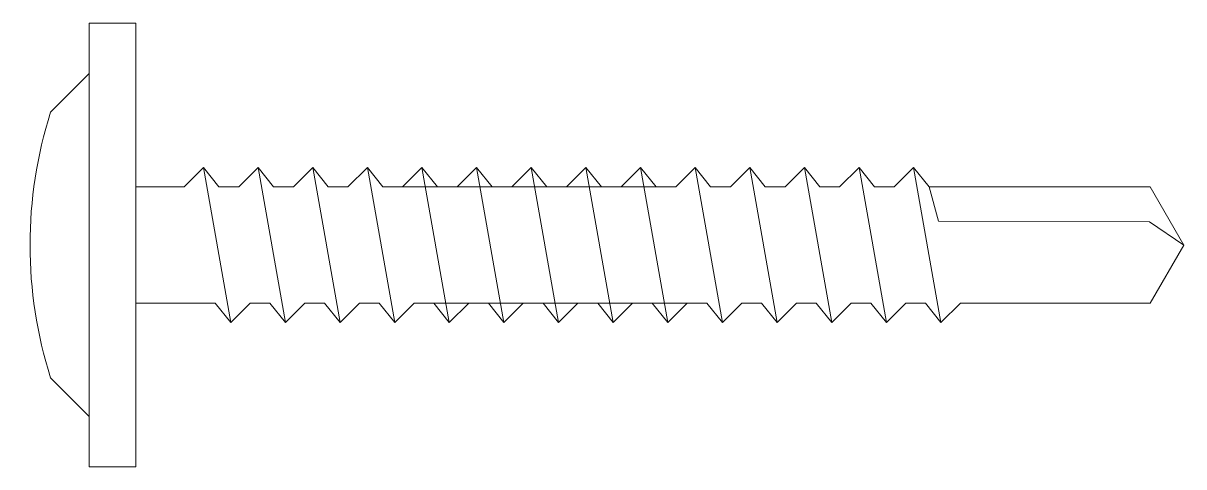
# Model space of a CAD drawing. Header units: metres. Extents: x -2.9 to 27, y -5.7 to 5.7.
import ezdxf

# ---------------------------------------------------------------- set-up
doc = ezdxf.new("R2010")
doc.units = ezdxf.units.M
doc.layers.add('A-DETL-GENF', color=92, linetype='Continuous', lineweight=18)

# ---------------------------------------------------------------- blocks, each defined once
blk = doc.blocks.new('00 schroef zetwerk_kort - Schroef zetwerk_kort-3344933-00_0 Basismaterialen')
at = {"layer": 'A-DETL-GENF', "lineweight": 13}
for p, q in [((0, 5.725), (-1.2, 5.725)), ((-1.2, 5.725), (-1.2, -5.725)), ((0, -5.725), (0, 5.725)), ((-1.2, 4.425), (-2.2, 3.425)), ((1.248, 1.5), (1.748, 2)), ((1.748, 2), (2.148, 1.5)), ((1.748, 2), (2.453, -2)), ((2.658, 1.5), (3.158, 2)), ((3.158, 2), (3.558, 1.5)), ((3.158, 2), (3.863, -2)), ((4.068, 1.5), (4.568, 2)), ((4.568, 2), (4.968, 1.5)), ((4.568, 2), (5.273, -2)), ((5.478, 1.5), (5.978, 2)), ((5.478, 1.5), (5.978, 2)), ((5.978, 2), (6.378, 1.5)), ((5.978, 2), (6.683, -2)), ((5.978, 2), (6.378, 1.5)), ((5.978, 2), (6.683, -2)), ((6.888, 1.5), (7.388, 2)), ((7.388, 2), (7.788, 1.5)), ((7.388, 2), (8.093, -2)), ((8.298, 1.5), (8.798, 2)), ((8.798, 2), (9.198, 1.5)), ((8.798, 2), (9.503, -2)), ((9.708, 1.5), (10.208, 2)), ((9.708, 1.5), (10.208, 2)), ((10.208, 2), (10.608, 1.5)), ((10.208, 2), (10.913, -2)), ((10.208, 2), (10.608, 1.5)), ((10.208, 2), (10.913, -2)), ((11.118, 1.5), (11.618, 2)), ((11.618, 2), (12.323, -2)), ((11.618, 2), (12.018, 1.5)), ((11.618, 2), (12.323, -2)), ((12.528, 1.5), (13.028, 2)), ((13.028, 2), (13.733, -2)), ((13.028, 2), (13.428, 1.5)), ((13.028, 2), (13.733, -2)), ((13.938, 1.5), (14.438, 2)), ((14.438, 2), (15.143, -2)), ((14.438, 2), (14.838, 1.5)), ((14.438, 2), (15.143, -2)), ((15.348, 1.5), (15.848, 2)), ((15.848, 2), (16.248, 1.5)), ((15.848, 2), (16.553, -2)), ((16.758, 1.5), (17.258, 2)), ((17.258, 2), (17.658, 1.5)), ((17.258, 2), (17.963, -2)), ((18.168, 1.5), (18.668, 2)), ((18.668, 2), (19.068, 1.5)), ((18.668, 2), (19.373, -2)), ((19.578, 1.5), (20.078, 2)), ((20.078, 2), (20.478, 1.5)), ((20.078, 2), (20.783, -2)), ((0, 1.5), (1.248, 1.5)), ((2.148, 1.5), (2.658, 1.5)), ((3.558, 1.5), (4.068, 1.5)), ((4.968, 1.5), (5.478, 1.5)), ((6.378, 1.5), (6.888, 1.5)), ((6.378, 1.5), (13.938, 1.5)), ((7.788, 1.5), (8.298, 1.5)), ((9.198, 1.5), (9.708, 1.5)), ((10.608, 1.5), (11.118, 1.5)), ((14.838, 1.5), (15.348, 1.5)), ((16.248, 1.5), (16.758, 1.5)), ((17.658, 1.5), (18.168, 1.5)), ((19.068, 1.5), (19.578, 1.5)), ((20.478, 1.5), (26.184, 1.5)), ((20.715, 0.616), (20.478, 1.5)), ((26.184, 1.5), (27.05, 0)), ((26.166, 0.594), (20.715, 0.616)), ((27.05, 0), (26.166, 0.594)), ((27.05, 0), (26.184, -1.5)), ((2.053, -1.5), (0, -1.5)), ((2.453, -2), (2.053, -1.5)), ((2.953, -1.5), (2.453, -2)), ((3.463, -1.5), (2.953, -1.5)), ((3.863, -2), (3.463, -1.5)), ((4.363, -1.5), (3.863, -2)), ((4.873, -1.5), (4.363, -1.5)), ((5.273, -2), (4.873, -1.5)), ((5.773, -1.5), (5.273, -2)), ((6.283, -1.5), (5.773, -1.5)), ((6.683, -2), (6.283, -1.5)), ((6.683, -2), (6.283, -1.5)), ((7.183, -1.5), (6.683, -2)), ((7.183, -1.5), (6.683, -2)), ((7.693, -1.5), (7.183, -1.5)), ((14.743, -1.5), (7.183, -1.5)), ((8.093, -2), (7.693, -1.5)), ((8.593, -1.5), (8.093, -2)), ((9.103, -1.5), (8.593, -1.5)), ((9.503, -2), (9.103, -1.5)), ((10.003, -1.5), (9.503, -2)), ((10.513, -1.5), (10.003, -1.5)), ((10.913, -2), (10.513, -1.5)), ((10.913, -2), (10.513, -1.5)), ((11.413, -1.5), (10.913, -2)), ((11.413, -1.5), (10.913, -2)), ((11.923, -1.5), (11.413, -1.5)), ((12.323, -2), (11.923, -1.5)), ((12.823, -1.5), (12.323, -2)), ((13.733, -2), (13.333, -1.5)), ((14.233, -1.5), (13.733, -2)), ((15.143, -2), (14.743, -1.5)), ((15.643, -1.5), (15.143, -2)), ((16.153, -1.5), (15.643, -1.5)), ((16.553, -2), (16.153, -1.5)), ((17.053, -1.5), (16.553, -2)), ((17.563, -1.5), (17.053, -1.5)), ((17.963, -2), (17.563, -1.5)), ((18.463, -1.5), (17.963, -2)), ((18.973, -1.5), (18.463, -1.5)), ((19.373, -2), (18.973, -1.5)), ((19.873, -1.5), (19.373, -2)), ((20.383, -1.5), (19.873, -1.5)), ((20.783, -2), (20.383, -1.5)), ((21.283, -1.5), (20.783, -2)), ((26.184, -1.5), (21.283, -1.5)), ((-2.2, -3.425), (-1.2, -4.425)), ((-1.2, -5.725), (0, -5.725))]:
    blk.add_line(p, q, dxfattribs=at)
blk.add_arc((8.636, 0), 11.364, 162.4592, 197.5408, dxfattribs=at)

msp = doc.modelspace()

# ---------------------------------------------------------------- block references
msp.add_blockref('00 schroef zetwerk_kort - Schroef zetwerk_kort-3344933-00_0 Basismaterialen', (0, 0))

doc.saveas('drawing.dxf')
